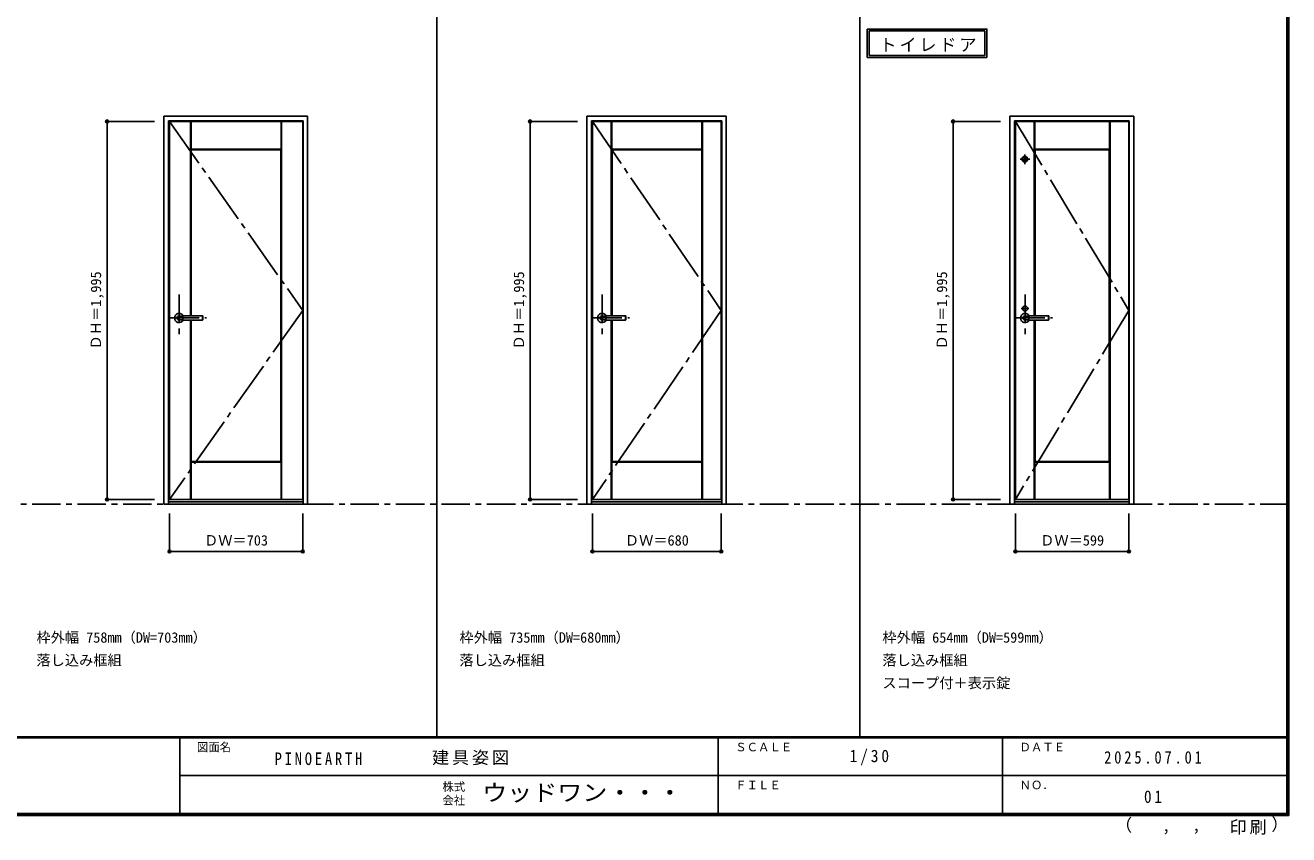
# Model space of a CAD drawing. Units: millimetres, scale not verified. Extents: x -6000 to 5700, y -4307 to 4260.
# Drawn here: x -966 to 5700, y -4307 to -36 of the extents above; entities that cross this region are included whole.
import ezdxf
from ezdxf.enums import TextEntityAlignment as Align

# ---------------------------------------------------------------- set-up
doc = ezdxf.new("R2010")
doc.units = ezdxf.units.MM
doc.header["$LTSCALE"] = 30
doc.header["$PDMODE"] = 32
doc.header["$PDSIZE"] = 15
for name, pattern in [('CHAIN1', [8, 5, -1, 1, -1]), ('CHAIN2', [12, 9, -1, 1, -1]), ('DASHED1', [1.8, 1.2, -0.6])]:
    doc.linetypes.add(name, pattern=pattern)
for name, color, linetype in [('0-1_通り芯', 4, 'CHAIN1'), ('0-2_扉', 3, 'Continuous'), ('0-3_仕上げ', 7, 'Continuous'), ('0-4_枠', 3, 'Continuous'), ('0-5_レバー', 3, 'Continuous'), ('0-7', 7, 'CHAIN2'), ('0-A_文字', 7, 'Continuous'), ('0-B_寸法', 7, 'Continuous'), ('0-C_ハッチ', 4, 'DASHED1'), ('F-1_枠', 6, 'Continuous'), ('F-A_文字', 7, 'Continuous')]:
    doc.layers.add(name, color=color, linetype=linetype)
doc.styles.add('ＭＳ ゴシック', font='')
doc.styles.get('ＭＳ ゴシック').set_extended_font_data('MS Gothic')

msp = doc.modelspace()

# ---------------------------------------------------------------- linework, layer by layer
at = {"layer": '0-1_通り芯'}
for p, q in [((4308, -768.17), (4308, -716.83)), ((4333.67, -742.5), (4282.33, -742.5)), ((-154.2, -1456), (-154.2, -1666)), ((2077.4, -1456), (2077.4, -1666)), ((4309, -1456), (4309, -1666)), ((4289, -1530), (4329, -1530)), ((-199.2, -1580), (-9.2, -1580)), ((2032.4, -1580), (2222.4, -1580)), ((4264, -1580), (4454, -1580))]:
    msp.add_line(p, q, dxfattribs=at)
at = {"layer": '0-2_扉'}
for p, q in [((-205.2, -542.5), (497.8, -542.5)), ((-205.2, -2537.5), (-205.2, -542.5)), ((497.8, -2537.5), (497.8, -542.5)), ((2026.4, -542.5), (2706.4, -542.5)), ((2026.4, -2537.5), (2026.4, -542.5)), ((2706.4, -2537.5), (2706.4, -542.5)), ((4258, -542.5), (4857, -542.5)), ((4258, -2537.5), (4258, -542.5)), ((4857, -2537.5), (4857, -542.5)), ((-205.2, -2537.5), (497.8, -2537.5)), ((2026.4, -2537.5), (2706.4, -2537.5)), ((4258, -2537.5), (4857, -2537.5))]:
    msp.add_line(p, q, dxfattribs=at)
at = {"layer": '0-3_仕上げ'}
for p, q in [((-94.2, -1568.5), (-94.2, -542.5)), ((-91.2, -688.5), (-91.2, -542.5)), ((383.8, -688.5), (383.8, -542.5)), ((386.8, -2537.5), (386.8, -542.5)), ((2125.9, -1568.5), (2125.9, -542.5)), ((2127.4, -690), (2127.4, -542.5)), ((2128.9, -688.5), (2128.9, -542.5)), ((2603.9, -688.5), (2603.9, -542.5)), ((2606.9, -2537.5), (2606.9, -542.5)), ((4357.5, -1568.5), (4357.5, -542.5)), ((4359, -690), (4359, -542.5)), ((4360.5, -688.5), (4360.5, -542.5)), ((4754.5, -688.5), (4754.5, -542.5)), ((4757.5, -2537.5), (4757.5, -542.5)), ((-91.2, -688.5), (-92.7, -690)), ((383.8, -688.5), (-91.2, -688.5)), ((383.8, -688.5), (385.3, -690)), ((2128.9, -688.5), (2127.4, -690)), ((2129.9, -692.5), (2127.4, -690)), ((2128.9, -688.5), (2603.9, -688.5)), ((2603.9, -688.5), (2605.4, -690)), ((4360.5, -688.5), (4359, -690)), ((4361.5, -692.5), (4359, -690)), ((4360.5, -688.5), (4754.5, -688.5)), ((4754.5, -688.5), (4756, -690)), ((-94.2, -2537.5), (-94.2, -1591.5)), ((2125.9, -2537.5), (2125.9, -1591.5)), ((4357.5, -2537.5), (4357.5, -1591.5)), ((-90.2, -2337.5), (-92.7, -2340)), ((-91.2, -2341.5), (-92.7, -2340)), ((-92.7, -2537.5), (-92.7, -2340)), ((-91.2, -2537.5), (-91.2, -2341.5)), ((-91.2, -2341.5), (383.8, -2341.5)), ((382.8, -2337.5), (385.3, -2340)), ((383.8, -2341.5), (385.3, -2340)), ((383.8, -2537.5), (383.8, -2341.5)), ((385.3, -2537.5), (385.3, -2340)), ((2129.9, -2337.5), (2127.4, -2340)), ((2128.9, -2341.5), (2127.4, -2340)), ((2127.4, -2537.5), (2127.4, -2340)), ((2128.9, -2537.5), (2128.9, -2341.5)), ((2602.9, -2337.5), (2605.4, -2340)), ((2603.9, -2537.5), (2603.9, -2341.5)), ((2605.4, -2537.5), (2605.4, -2340)), ((4361.5, -2337.5), (4359, -2340)), ((4360.5, -2341.5), (4359, -2340)), ((4359, -2537.5), (4359, -2340)), ((4360.5, -2537.5), (4360.5, -2341.5)), ((4360.5, -2341.5), (4754.5, -2341.5)), ((4753.5, -2337.5), (4756, -2340)), ((4756, -2537.5), (4756, -2340))]:
    msp.add_line(p, q, dxfattribs=at)
at = {"layer": '0-3_仕上げ', "color": 3}
for p, q in [((382.8, -692.5), (-90.2, -692.5)), ((-90.2, -1568.5), (-90.2, -692.5)), ((382.8, -2337.5), (382.8, -692.5)), ((2602.9, -692.5), (2129.9, -692.5)), ((2129.9, -1568.5), (2129.9, -692.5)), ((2602.9, -2337.5), (2602.9, -692.5)), ((4361.5, -1568.5), (4361.5, -692.5)), ((-90.2, -2337.5), (-90.2, -1591.5)), ((2129.9, -2337.5), (2129.9, -1591.5)), ((4361.5, -2337.5), (4361.5, -1591.5)), ((-90.2, -2337.5), (382.8, -2337.5)), ((2129.9, -2337.5), (2602.9, -2337.5)), ((4361.5, -2337.5), (4753.5, -2337.5))]:
    msp.add_line(p, q, dxfattribs=at)
at = {"layer": '0-3_仕上げ'}
for points in [[(-90.2, -692.5), (-92.7, -690), (-92.7, -542.5)], [(382.8, -692.5), (385.3, -690), (385.3, -542.5)], [(2602.9, -692.5), (2605.4, -690), (2605.4, -542.5)], [(4753.5, -692.5), (4756, -690), (4756, -542.5)], [(2128.9, -2341.5), (2603.9, -2341.5), (2605.4, -2340)], [(4754.5, -2537.5), (4754.5, -2341.5), (4756, -2340)]]:
    msp.add_lwpolyline(points, dxfattribs=at)
at = {"layer": '0-3_仕上げ', "color": 3}
msp.add_lwpolyline([(4753.5, -2337.5), (4753.5, -692.5), (4361.5, -692.5)], dxfattribs=at)
at = {"layer": '0-3_仕上げ'}
msp.add_circle((4308, -742.5), 15, dxfattribs=at)
at = {"layer": '0-3_仕上げ', "color": 3}
msp.add_circle((4308, -742.5), 12.5, dxfattribs=at)
at = {"layer": '0-4_枠'}
for p, q in [((-234.2, -515.5), (523.8, -515.5)), ((-234.2, -2562.5), (-234.2, -515.5)), ((523.8, -2562.5), (523.8, -515.5)), ((1997.4, -515.5), (2732.4, -515.5)), ((1997.4, -2562.5), (1997.4, -515.5)), ((2732.4, -2562.5), (2732.4, -515.5)), ((4229, -515.5), (4883, -515.5)), ((4229, -2562.5), (4229, -515.5)), ((4883, -2562.5), (4883, -515.5)), ((-210.2, -539.5), (499.8, -539.5)), ((-210.2, -2562.5), (-210.2, -539.5)), ((499.8, -2562.5), (499.8, -539.5)), ((2021.4, -539.5), (2708.4, -539.5)), ((2021.4, -2562.5), (2021.4, -539.5)), ((2708.4, -2562.5), (2708.4, -539.5)), ((4253, -539.5), (4859, -539.5)), ((4253, -2562.5), (4253, -539.5)), ((4859, -2562.5), (4859, -539.5)), ((-234.2, -2562.5), (523.8, -2562.5)), ((-210.2, -2550.5), (499.8, -2550.5)), ((1997.4, -2562.5), (2732.4, -2562.5)), ((2021.4, -2550.5), (2708.4, -2550.5)), ((4229, -2562.5), (4883, -2562.5)), ((4253, -2550.5), (4859, -2550.5))]:
    msp.add_line(p, q, dxfattribs=at)
at = {"layer": '0-5_レバー'}
for p, q in [((-154.2, -1570.5), (-135.2, -1570.5)), ((-154.2, -1589.5), (-135.2, -1589.5)), ((-135.2, -1569.5), (-134.2, -1568.5)), ((-135.2, -1590.5), (-135.2, -1569.5)), ((-135.2, -1590.5), (-134.2, -1591.5)), ((-134.2, -1568.5), (-30.2, -1568.5)), ((-30.2, -1591.5), (-134.2, -1591.5)), ((-29.2, -1569.5), (-30.2, -1568.5)), ((-29.2, -1590.5), (-30.2, -1591.5)), ((-29.2, -1590.5), (-29.2, -1569.5)), ((2077.4, -1570.5), (2096.4, -1570.5)), ((2077.4, -1589.5), (2096.4, -1589.5)), ((2096.4, -1569.5), (2097.4, -1568.5)), ((2096.4, -1590.5), (2096.4, -1569.5)), ((2096.4, -1590.5), (2097.4, -1591.5)), ((2097.4, -1568.5), (2201.4, -1568.5)), ((2201.4, -1591.5), (2097.4, -1591.5)), ((2202.4, -1569.5), (2201.4, -1568.5)), ((2202.4, -1590.5), (2201.4, -1591.5)), ((2202.4, -1590.5), (2202.4, -1569.5)), ((4309, -1570.5), (4328, -1570.5)), ((4309, -1589.5), (4328, -1589.5)), ((4328, -1569.5), (4329, -1568.5)), ((4328, -1590.5), (4328, -1569.5)), ((4328, -1590.5), (4329, -1591.5)), ((4329, -1568.5), (4433, -1568.5)), ((4433, -1591.5), (4329, -1591.5)), ((4434, -1569.5), (4433, -1568.5)), ((4434, -1590.5), (4433, -1591.5)), ((4434, -1590.5), (4434, -1569.5))]:
    msp.add_line(p, q, dxfattribs=at)
at = {"layer": '0-5_レバー', "color": 4}
for p, q in [((-134.2, -1591.5), (-134.2, -1568.5)), ((-30.2, -1568.5), (-30.2, -1591.5)), ((2097.4, -1591.5), (2097.4, -1568.5)), ((2201.4, -1568.5), (2201.4, -1591.5)), ((4329, -1591.5), (4329, -1568.5)), ((4433, -1568.5), (4433, -1591.5))]:
    msp.add_line(p, q, dxfattribs=at)
msp.add_circle((4309, -1530), 13, dxfattribs=at)
for centre, radius, start, end in [((-154.2, -1580), 24.55, 27.93255, 332.06745), ((-154.2, -1580), 11, 59.72736, 300.27264), ((2077.4, -1580), 24.55, 27.93255, 332.06745), ((2077.4, -1580), 11, 59.72736, 300.27264), ((4309, -1580), 24.55, 27.93255, 332.06745), ((4309, -1580), 11, 59.72736, 300.27264)]:
    msp.add_arc(centre, radius, start, end, dxfattribs=at)
at = {"layer": '0-5_レバー'}
for centre in [(-154.2, -1580), (2077.4, -1580), (4309, -1580)]:
    msp.add_arc(centre, 9.5, 90, 270, dxfattribs=at)
at = {"layer": '0-7'}
for p, q in [((-205.2, -542.5), (497.8, -1540)), ((497.8, -1540), (-205.2, -2537.5))]:
    msp.add_line(p, q, dxfattribs=at)
for points in [[(2026.4, -542.5), (2706.4, -1540), (2026.4, -2537.5)], [(4258, -542.5), (4857, -1540), (4258, -2537.5)]]:
    msp.add_lwpolyline(points, dxfattribs=at)
at = {"layer": '0-A_文字'}
for p, q in [((3476.4, -55.5), (3476.4, -205.5)), ((3486.4, -65.5), (3486.4, -195.5)), ((3486.4, -65.5), (4097.43, -65.5)), ((4097.43, -65.5), (4097.43, -195.5)), ((3486.4, -195.5), (4097.43, -195.5)), ((3476.4, -205.5), (4107.43, -205.5))]:
    msp.add_line(p, q, dxfattribs=at)
at = {"layer": '0-A_文字', "linetype": 'CHAIN1'}
msp.add_line((-5490, -2562.5), (5690, -2562.5), dxfattribs=at)
at = {"layer": '0-A_文字'}
msp.add_lwpolyline([(3476.4, -55.5), (4107.43, -55.5), (4107.43, -205.5)], dxfattribs=at)
at = {"layer": '0-B_寸法', "color": 4}
for p, q in [((-534.2, -542.5), (-284.2, -542.5)), ((-534.2, -542.5), (-534.2, -2537.5)), ((1697.4, -542.5), (1947.4, -542.5)), ((1697.4, -542.5), (1697.4, -2537.5)), ((3929, -542.5), (4179, -542.5)), ((3929, -542.5), (3929, -2537.5)), ((-534.2, -2537.5), (-284.2, -2537.5)), ((1697.4, -2537.5), (1947.4, -2537.5)), ((3929, -2537.5), (4179, -2537.5)), ((-205.2, -2812.5), (-205.2, -2612.5)), ((497.8, -2812.5), (497.8, -2612.5)), ((2026.4, -2812.5), (2026.4, -2612.5)), ((2706.4, -2812.5), (2706.4, -2612.5)), ((4258, -2812.5), (4258, -2612.5)), ((4857, -2812.5), (4857, -2612.5)), ((-205.2, -2812.5), (497.8, -2812.5)), ((2026.4, -2812.5), (2706.4, -2812.5)), ((4258, -2812.5), (4857, -2812.5))]:
    msp.add_line(p, q, dxfattribs=at)
at = {"layer": '0-B_寸法'}
for p in [(-534.2, -542.5), (1697.4, -542.5), (3929, -542.5), (-534.2, -2537.5), (1697.4, -2537.5), (3929, -2537.5), (-205.2, -2812.5), (497.8, -2812.5), (2026.4, -2812.5), (2706.4, -2812.5), (4258, -2812.5), (4857, -2812.5)]:
    msp.add_point(p, dxfattribs=at)
at = {"layer": '0-C_ハッチ'}
for p, q in [((4296.5, -747.4), (4312.9, -731)), ((4296.58, -737.43), (4302.93, -731.08)), ((4300.97, -752.83), (4318.33, -735.47)), ((4308.72, -754.98), (4320.48, -743.22))]:
    msp.add_line(p, q, dxfattribs=at)
at = {"layer": 'F-1_枠'}
for p, q in [((1204.8, 4175), (1204.8, -3790)), ((3436.4, 4175), (3436.4, -3790)), ((5690, 4175), (5690, -4205)), ((5695, 4175), (5695, -4205)), ((5700, 4175), (5700, -4205)), ((5700, -3790), (-6000, -3790)), ((5700, -3795), (-6000, -3795)), ((-150, -3795), (-150, -4195)), ((2690, -3795), (2690, -4195)), ((4190, -3795), (4190, -4195)), ((-150, -3995), (5690, -3995.01)), ((5700, -4195), (-6000, -4195)), ((5700, -4200), (-6000, -4200)), ((5700, -4205), (-6000, -4205))]:
    msp.add_line(p, q, dxfattribs=at)

# ---------------------------------------------------------------- texts
at = {"layer": '0-A_文字', "style": 'ＭＳ ゴシック'}
for s, p in [('枠外幅 758mm（DW=703mm）', (-906.8, -3310)), ('枠外幅 735mm（DW=680mm）', (1324.8, -3310)), ('枠外幅 654mm（DW=599mm）', (3556.4, -3310)), ('落し込み框組', (-906.8, -3430)), ('落し込み框組', (1324.8, -3430)), ('落し込み框組', (3556.4, -3430)), ('スコープ付＋表示錠', (3556.4, -3550))]:
    msp.add_text(s, height=54.99, dxfattribs=at).set_placement(p, align=Align.BOTTOM_LEFT)
at = {"layer": '0-A_文字', "insert": (3541.06, -175.5), "char_height": 65.98, "attachment_point": 7, "style": 'ＭＳ ゴシック'}
msp.add_mtext('\\T1.17;トイレドア', dxfattribs=at)
at = {"layer": '0-B_寸法', "style": 'ＭＳ ゴシック'}
for p in [(-549.2, -1746.25), (1682.4, -1746.25), (3914, -1746.25)]:
    msp.add_text('ＤＨ＝1,995', height=54.99, rotation=90, dxfattribs=at).set_placement(p, align=Align.BOTTOM_LEFT)
for s, p in [('ＤＷ＝703', (-22.45, -2797.5)), ('ＤＷ＝680', (2197.65, -2797.5)), ('ＤＷ＝599', (4388.75, -2797.5))]:
    msp.add_text(s, height=54.99, dxfattribs=at).set_placement(p, align=Align.BOTTOM_LEFT)
at = {"layer": 'F-A_文字', "style": 'ＭＳ ゴシック'}
for s, height, p in [('図面名', 43.99, (-60, -3880)), ('ＳＣＡＬＥ', 43.99, (2780, -3880)), ('ＤＡＴＥ', 43.99, (4280, -3880)), ('株式', 43.99, (1235, -4089)), ('ＦＩＬＥ', 43.99, (2780, -4080)), ('ＮＯ．', 43.99, (4280, -4080)), ('会社', 43.99, (1235, -4161)), ('（', 65.98, (4784.03, -4308.31)), ('）', 65.98, (5608.4, -4304.13)), (',', 65.98, (5031.28, -4308.31)), (',', 65.98, (5190.2, -4305.53))]:
    msp.add_text(s, height=height, dxfattribs=at).set_placement(p, align=Align.BOTTOM_LEFT)
at = {"layer": 'F-A_文字', "style": 'ＭＳ ゴシック', "width": 1.1}
msp.add_text('ウッドワン・・・', height=87.98, dxfattribs=at).set_placement((1445, -4155), align=Align.BOTTOM_LEFT)
at = {"layer": 'F-A_文字', "char_height": 65.98, "attachment_point": 7, "style": 'ＭＳ ゴシック'}
for s, insert in [('\\T1.17;建具姿図', (1180.42, -3940)), ('\\T1.38;\\W0.9;1/30', (3383.75, -3940)), ('\\T1.39;\\W0.85;PINOEARTH', (350, -3940)), ('\\T1.39;\\W0.85;2025.07.01', (4726.25, -3932.5)), ('\\T1.36;\\W0.9;01', (4936.25, -4140)), ('\\T1.17;印刷', (5388.15, -4306.92))]:
    msp.add_mtext(s, dxfattribs=dict(at, insert=insert))

doc.saveas('drawing.dxf')
